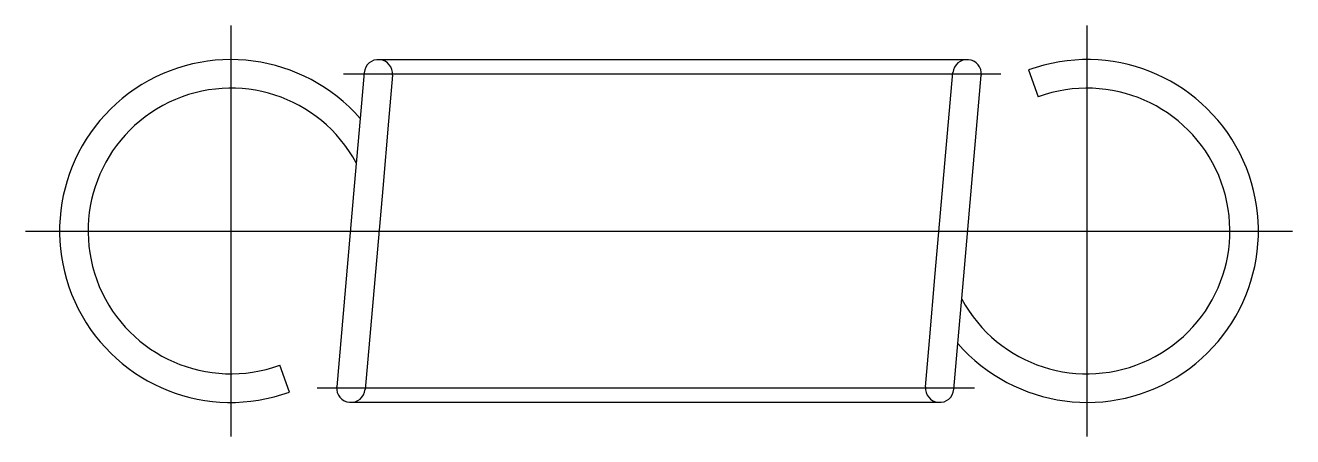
# Model space of a CAD drawing. Extents: x 10.1 to 60.4, y 10 to 51.8.
# Drawn here: x 49.35 to 60.45, y 48.2 to 51.8 of the extents above; entities outside this region: 2.
import ezdxf

# ---------------------------------------------------------------- set-up
doc = ezdxf.new("R2010")
doc.units = 0
doc.linetypes.add('CENTER', pattern=[50.8, 31.75, -6.35, 6.35, -6.35])
doc.linetypes.add('DASHED', pattern=[19.05, 12.7, -6.35])
doc.layers.get('0').update_dxf_attribs({"linetype": 'CONTINUOUS'})
doc.layers.add('CENTER', color=1, linetype='CENTER')
doc.styles.get("Standard").update_dxf_attribs({"font": 'txt.shx'})

msp = doc.modelspace()

# ---------------------------------------------------------------- linework, layer by layer
at = {"color": 3, "linetype": 'DASHED'}
for p, q in [((52.442, 51.5), (57.599, 51.5)), ((57.363, 48.5), (52.201, 48.5))]:
    msp.add_line(p, q, dxfattribs=at)
at = {"color": 7, "linetype": 'CONTINUOUS'}
for p, q in [((58.137, 51.41), (58.222, 51.175)), ((52.318, 51.386), (52.282, 50.984)), ((52.567, 51.365), (52.531, 50.962)), ((57.32, 49.628), (57.474, 51.386)), ((57.569, 49.607), (57.723, 51.365)), ((52.282, 50.984), (52.231, 50.393)), ((52.531, 50.962), (52.48, 50.372)), ((52.231, 50.393), (52.077, 48.635)), ((52.48, 50.372), (52.326, 48.614)), ((57.269, 49.038), (57.32, 49.628)), ((57.518, 49.016), (57.569, 49.607)), ((57.233, 48.636), (57.269, 49.038)), ((57.483, 48.614), (57.518, 49.016))]:
    msp.add_line(p, q, dxfattribs=at)
msp.add_line((51.663, 48.59), (51.578, 48.825))
for centre, radius, start, end in [((51.15, 50), 1.5, 40.9859, 290), ((52.442, 51.375), 0.125, 355, 175), ((57.599, 51.375), 0.125, 355, 175), ((58.65, 50), 1.5, 220.9859, 110), ((51.15, 50), 1.25, 28.5086, 290), ((58.65, 50), 1.25, 208.5086, 110), ((52.201, 48.625), 0.125, 175, 355), ((57.358, 48.625), 0.125, 175, 355)]:
    msp.add_arc(centre, radius, start, end, dxfattribs=at)
at = {"layer": 'CENTER'}
for p, q in [((51.15, 51.8), (51.15, 48.2)), ((58.65, 48.2), (58.65, 51.8)), ((52.138, 51.375), (57.894, 51.375)), ((49.35, 50), (60.45, 50)), ((57.662, 48.625), (51.905, 48.625))]:
    msp.add_line(p, q, dxfattribs=at)

# ---------------------------------------------------------------- texts
for s, p in [('AWA 3 - 10', (10, 20)), ('AWA03', (10, 10))]:
    msp.add_text(s, height=2).set_placement(p)

doc.saveas('drawing.dxf')
